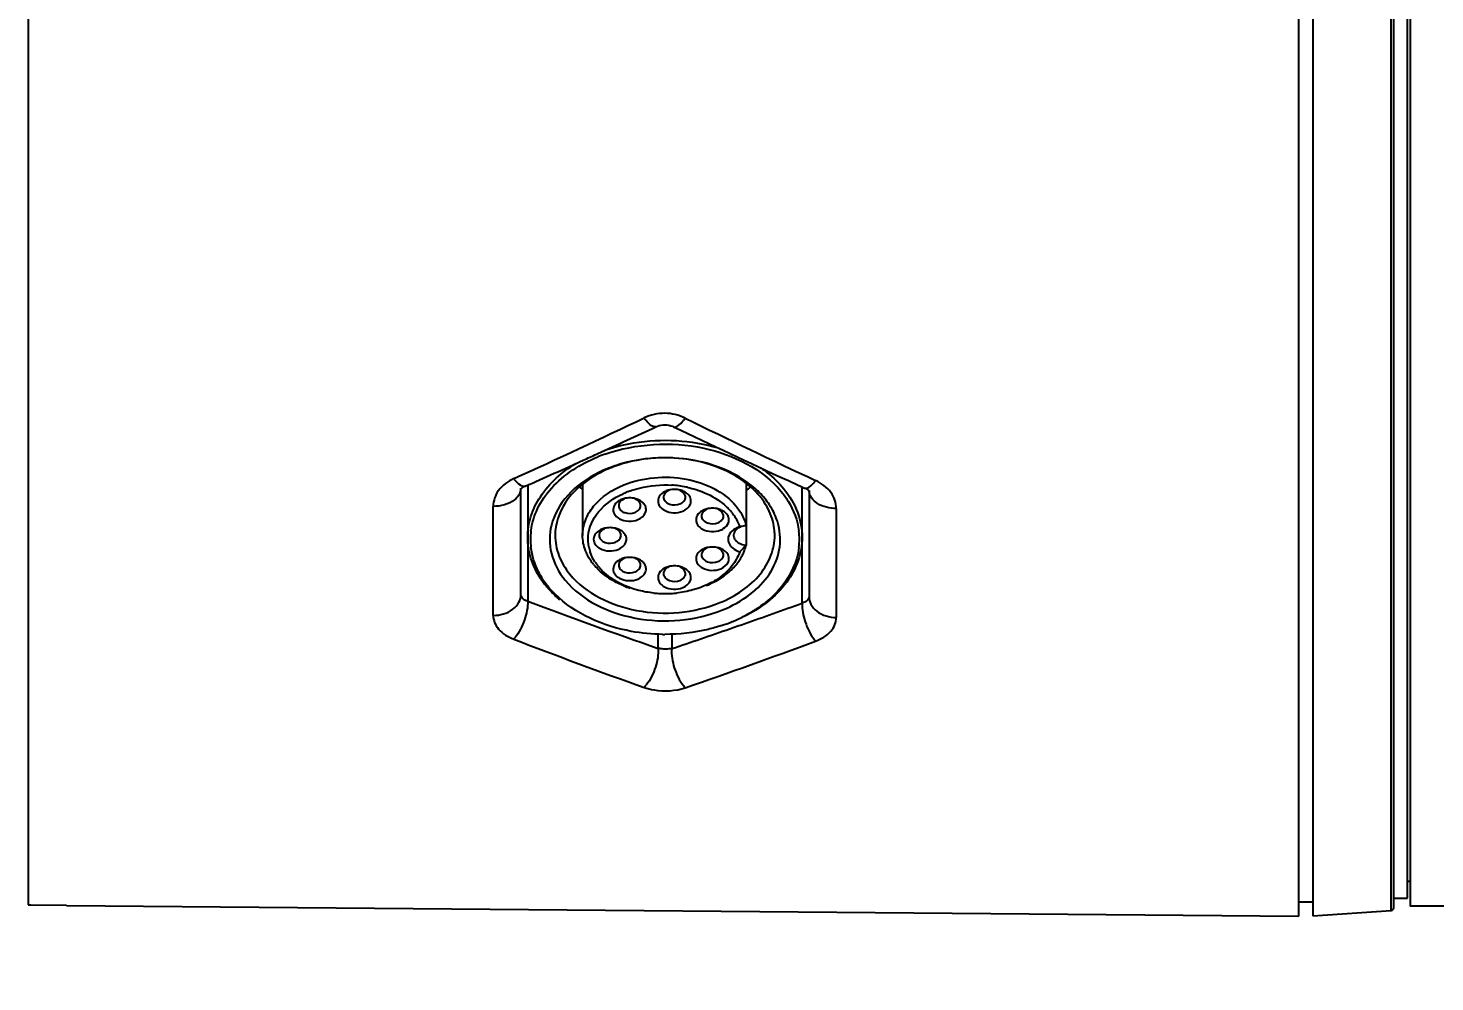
# Model space of a CAD drawing. Header units: millimetres. Extents: x 0 to 1173, y -4 to 841.
# Drawn here: x 346.31 to 387.31, y 617.71 to 645.51 of the extents above; entities that cross this region are included whole.
import ezdxf

# ---------------------------------------------------------------- set-up
doc = ezdxf.new("R2010")
doc.units = ezdxf.units.MM
doc.header["$LTSCALE"] = 65.395
doc.layers.get('0').update_dxf_attribs({"linetype": 'CONTINUOUS'})
doc.layers.add('DRAFT_DIMS', color=7, linetype='CONTINUOUS')
doc.styles.get("Standard").update_dxf_attribs({"font": 'txt', "width": 0.8})
doc.dimstyles.new('DIMSTYLE_12', dxfattribs={"dimtxt": 6, "dimasz": 9, "dimexe": 0.5, "dimexo": 0, "dimgap": 1.5, "dimtad": 1, "dimlfac": 1.25, "dimzin": 0, "dimdsep": 46, "dimtxsty": 'Standard', "dimblk": '_FILLED', "dimblk1": '_FILLED', "dimblk2": '_FILLED', "dimcen": 0.09, "dimadec": 0, "dimazin": 0, "dimtp": 0.01, "dimtm": 0.01, "dimtfac": 1, "dimtofl": 0, "dimtmove": 0, "dimatfit": 3, "dimldrblk": '_FILLED', "dimfxl": 0, "dimtolj": 1, "dimtzin": 0, "dimarcsym": 0})

# ---------------------------------------------------------------- blocks, each defined once
blk = doc.blocks.new('_FILLED')
at = {"color": 0, "linetype": 'ByBlock'}
blk.add_solid([(0, 0), (-1, 0.1667), (-1, -0.1667)], dxfattribs=at)
blk = doc.blocks.new('*D19')
at = {"layer": 'DRAFT_DIMS', "color": 2, "linetype": 'Continuous'}
for p, q in [((392.911, 629.866), (392.911, 605.906)), ((397.711, 630.077), (397.711, 605.906)), ((392.911, 606.406), (357.346, 606.406)), ((357.346, 606.406), (395.311, 606.406)), ((409.711, 606.406), (395.311, 606.406)), ((397.711, 606.406), (409.711, 606.406))]:
    blk.add_line(p, q, dxfattribs=at)
at = {"layer": 'DRAFT_DIMS', "color": 2, "linetype": 'Continuous', "xscale": 9, "yscale": 9, "zscale": 9}
blk.add_blockref('_FILLED', (392.911, 606.406), dxfattribs=at)
at = {"layer": 'DRAFT_DIMS', "color": 2, "linetype": 'Continuous', "xscale": 9, "yscale": 9, "zscale": 9, "rotation": 180}
blk.add_blockref('_FILLED', (397.711, 606.406), dxfattribs=at)

msp = doc.modelspace()

# ---------------------------------------------------------------- linework, layer by layer
at = {"color": 7, "linetype": 'Continuous'}
for p, q in [((383.3511, 619.6245), (383.3511, 688.9983)), ((383.7511, 688.9914), (383.7511, 619.6314)), ((386.0367, 619.7913), (386.0367, 688.8313)), ((346.3111, 688.6751), (346.3111, 619.959)), ((386.1111, 619.8711), (386.1111, 688.7517)), ((386.5111, 620.1514), (386.5111, 688.4714)), ((386.5911, 688.7114), (386.5911, 619.9115)), ((364.6106, 633.8915), (364.6104, 633.8914)), ((365.1243, 633.8875), (365.1245, 633.8874)), ((362.875, 633.0891), (362.9153, 633.1075)), ((367.2378, 632.2422), (367.2378, 630.4405)), ((368.4238, 632.3395), (368.4489, 632.328)), ((360.6711, 628.9939), (360.6711, 632.0683)), ((360.7707, 632.1442), (360.7942, 632.1553)), ((360.8711, 632.1893), (360.8711, 628.8046)), ((362.4711, 632.2164), (362.4711, 630.7224)), ((368.8711, 628.7501), (368.8711, 632.1357)), ((369.0711, 632.0102), (369.0751, 632.0045)), ((369.0711, 632.0045), (369.0711, 628.9321)), ((359.8641, 628.3926), (359.8641, 631.569)), ((369.8641, 631.507), (369.8641, 628.3309)), ((364.6711, 627.4307), (364.6711, 627.8435)), ((365.0711, 627.8435), (365.0711, 627.4232)), ((386.5911, 620.6314), (386.5111, 620.6314)), ((346.3911, 619.9564), (347.4311, 619.9473)), ((347.4311, 619.9473), (347.4311, 619.938)), ((347.4311, 619.938), (383.3511, 619.6245)), ((383.7511, 620.0314), (383.3511, 620.0314)), ((386.1111, 620.1514), (386.5111, 620.1514)), ((383.7511, 619.6314), (386.0367, 619.7913)), ((390.0452, 619.9114), (386.5911, 619.9114))]:
    msp.add_line(p, q, dxfattribs=at)
for points in [[(364.6105, 633.8915), (364.6539, 633.9094), (364.7041, 633.9249), (364.7582, 633.9363), (364.815, 633.943), (364.8732, 633.9446), (364.9312, 633.941), (364.9878, 633.9324), (365.0417, 633.9191), (365.0919, 633.9017), (365.1244, 633.8874)], [(360.6674, 632.0683), (360.6656, 632.063), (360.6651, 632.0616), (360.6676, 632.0656)], [(360.6676, 632.0656), (360.6749, 632.0748), (360.6885, 632.0888), (360.7091, 632.1061), (360.7365, 632.125), (360.7707, 632.1442)], [(368.9406, 632.1041), (368.9769, 632.0858), (369.0094, 632.0659), (369.0354, 632.0466), (369.0547, 632.0292), (369.0674, 632.0152), (369.0711, 632.0102)]]:
    msp.add_lwpolyline(points, dxfattribs=at)
for centre, radius, start, end in [((284.6949, 799.9843), 183.9367, 294.326191, 295.632053), ((284.8913, 804.0409), 187.8989, 294.534753, 295.104281), ((446.6055, 803.2663), 187.9584, 244.30972, 245.420707), ((364.1984, 635.0565), 1.5621, 320.8385, 324.12457), ((447.0737, 799.8937), 184.754, 243.786305, 245.092638), ((285.4335, 802.8565), 186.5963, 294.391231, 294.520668), ((364.6544, 628.7368), 4.6148, 109.40303, 112.19469), ((285.9592, 801.6933), 185.3198, 293.81692, 294.391743), ((364.6062, 629.1974), 3.7469, 112.18878, 116.40254), ((364.6196, 629.3759), 3.5705, 112.1894, 116.33387), ((364.662, 629.0634), 3.892, 111.03202, 112.20528), ((364.7169, 628.9188), 4.0467, 108.16141, 111.02178), ((364.7096, 629.1539), 3.81, 108.21328, 112.18228), ((364.8708, 628.2504), 4.7347, 89.25948, 93.39366), ((364.8707, 628.2414), 4.7437, 86.58461, 89.25941), ((361.5298, 633.1738), 1.3297, 216.7382, 219.19668), ((364.5191, 629.578), 3.3448, 116.32698, 120.64414), ((445.6447, 801.1805), 185.662, 245.431108, 245.59784), ((368.175, 633.1462), 1.3648, 320.79545, 322.94035), ((360.3143, 632.0977), 0.3569, 348.77801, 354.92802), ((360.3256, 632.0967), 0.3455, 354.93778, 359.98668), ((364.1473, 634.1465), 2.681, 228.60468, 231.2224), ((364.7316, 629.5811), 2.5924, 110.18611, 114.60166), ((363.8416, 631.1541), 0.6612, 93.20443, 100.50035), ((363.8425, 631.1371), 0.6782, 86.3546, 93.20141), ((363.8439, 631.1523), 0.663, 79.30892, 86.3891), ((364.9913, 631.8364), 0.1623, 169.45182, 179.93677), ((365.1063, 631.533), 0.523, 112.16738, 118.74821), ((365.1272, 631.481), 0.579, 105.99134, 112.14169), ((365.1431, 631.4266), 0.6357, 100.487, 106.02202), ((365.1479, 631.4016), 0.6612, 93.20443, 100.50035), ((364.8748, 629.0767), 3.1162, 82.4743, 86.35864), ((365.1488, 631.3846), 0.6782, 86.3546, 93.20141), ((365.1502, 631.3998), 0.663, 79.30892, 86.3891), ((364.885, 629.1553), 3.037, 78.51291, 82.47136), ((365.265, 631.8179), 0.2081, 30.38186, 39.29762), ((364.8953, 629.2075), 2.9838, 77.56755, 78.50547), ((365.5796, 634.1638), 2.704, 307.87722, 311.40272), ((365.6964, 630.0596), 2.7148, 44.86294, 49.98991), ((365.8347, 630.3751), 2.3354, 39.28217, 44.78227), ((365.8814, 630.2433), 2.4541, 39.28385, 44.8709), ((365.9657, 630.4841), 2.165, 35.8416, 39.24322), ((369.4168, 632.0348), 0.3457, 180.01319, 185.06194), ((363.685, 631.5889), 0.1623, 169.45182, 179.93677), ((363.8, 631.2855), 0.523, 112.16738, 118.74821), ((363.8209, 631.2335), 0.579, 105.99134, 112.14169), ((363.8368, 631.1791), 0.6357, 100.487, 106.02202), ((363.9587, 631.5704), 0.2081, 30.38186, 39.29762), ((366.2141, 630.9845), 0.523, 112.16738, 118.74821), ((366.235, 630.9326), 0.579, 105.99134, 112.14169), ((366.2509, 630.8781), 0.6357, 100.487, 106.02202), ((366.2557, 630.8531), 0.6612, 93.20443, 100.50035), ((366.2566, 630.8362), 0.6782, 86.3546, 93.20141), ((366.258, 630.8513), 0.663, 79.30892, 86.3891), ((365.5089, 630.3312), 1.6854, 41.9221, 45.37154), ((365.5827, 630.3978), 1.5861, 39.24359, 41.91401), ((366.0482, 630.3805), 2.2382, 33.32577, 39.26665), ((366.0991, 631.2879), 0.1623, 169.45182, 179.93677), ((366.3728, 631.2694), 0.2081, 30.38186, 39.29762), ((362.9244, 630.609), 1.9732, 172.94562, 186.95301), ((363.1134, 630.7222), 0.1623, 169.45182, 179.93677), ((363.2285, 630.4188), 0.523, 112.16738, 118.74821), ((363.2493, 630.3669), 0.579, 105.99134, 112.14169), ((363.2653, 630.3124), 0.6357, 100.487, 106.02202), ((363.2701, 630.2874), 0.6612, 93.20443, 100.50035), ((363.271, 630.2705), 0.6782, 86.3546, 93.20141), ((363.2724, 630.2856), 0.663, 79.30892, 86.3891), ((363.3872, 630.7037), 0.2081, 30.38186, 39.29762), ((367.074, 630.7221), 0.2029, 169.4519, 179.93677), ((367.4127, 629.5223), 1.4954, 103.30054, 103.99), ((366.8179, 630.6094), 1.9732, 352.94562, 6.95301), ((363.8086, 630.619), 1.1783, 191.45334, 198.90038), ((366.0991, 630.1565), 0.1623, 169.45182, 179.93677), ((366.2141, 629.8531), 0.523, 112.16738, 118.74821), ((366.235, 629.8012), 0.579, 105.99134, 112.14169), ((366.2509, 629.7467), 0.6357, 100.487, 106.02202), ((366.2557, 629.7217), 0.6612, 93.20443, 100.50035), ((366.2566, 629.7048), 0.6782, 86.3546, 93.20141), ((366.258, 629.7199), 0.663, 79.30892, 86.3891), ((366.3728, 630.138), 0.2081, 30.38186, 39.29762), ((367.1526, 630.7675), 0.2945, 219.31147, 226.02654), ((365.8797, 630.7833), 1.4019, 331.78961, 337.00398), ((365.931, 630.7609), 1.3459, 337.02748, 338.99315), ((365.9922, 630.7384), 1.2808, 338.95102, 346.5484), ((364.1345, 630.9707), 1.7331, 219.26482, 223.71011), ((364.081, 630.7574), 1.4852, 212.74875, 219.27254), ((364.2052, 630.86), 1.6462, 219.30163, 225.6765), ((363.685, 629.8555), 0.1623, 169.45182, 179.93677), ((363.8, 629.5521), 0.523, 112.16738, 118.74821), ((363.8209, 629.5002), 0.579, 105.99134, 112.14169), ((363.8368, 629.4458), 0.6357, 100.487, 106.02202), ((363.8416, 629.4207), 0.6612, 93.20443, 100.50035), ((363.8425, 629.4038), 0.6782, 86.3546, 93.20141), ((363.8439, 629.4189), 0.663, 79.30892, 86.3891), ((363.9587, 629.837), 0.2081, 30.38186, 39.29762), ((365.1063, 629.3046), 0.523, 112.16738, 118.74821), ((365.1272, 629.2527), 0.579, 105.99134, 112.14169), ((365.1431, 629.1983), 0.6357, 100.487, 106.02202), ((365.1479, 629.1732), 0.6612, 93.20443, 100.50035), ((365.1488, 629.1563), 0.6782, 86.3546, 93.20141), ((365.1502, 629.1714), 0.663, 79.30892, 86.3891), ((365.5356, 631.0366), 1.8308, 312.5246, 318.50569), ((365.6732, 630.9149), 1.6471, 318.50451, 324.9288), ((365.7916, 630.8312), 1.5022, 324.94742, 331.76645), ((363.4714, 630.9391), 2.6664, 213.42337, 219.26557), ((363.4787, 630.8625), 2.5878, 213.3101, 217.87631), ((364.9913, 629.608), 0.1623, 169.45182, 179.93677), ((365.265, 629.5895), 0.2081, 30.38186, 39.29762), ((365.4053, 631.1786), 2.0236, 306.92684, 312.52769), ((363.5765, 631.0232), 2.801, 219.23459, 220.59698), ((363.556, 630.9214), 2.6849, 217.85717, 219.23345), ((363.6924, 631.0361), 2.8631, 219.28386, 224.87138), ((364.7527, 631.9056), 2.865, 247.8197, 251.77833), ((364.869, 632.1586), 3.1332, 264.09666, 267.32921), ((364.8709, 632.1942), 3.1689, 267.32434, 268.63204), ((364.8711, 632.2036), 3.1782, 268.63185, 271.20109), ((364.8713, 632.1959), 3.1705, 271.20077, 272.53132), ((364.873, 632.1637), 3.1383, 272.52725, 275.58641), ((364.8766, 632.1242), 3.0987, 275.59132, 276.11085), ((419.7927, 785.8298), 167.716, 249.43208, 250.812528), ((311.9095, 785.7494), 167.0132, 289.32592, 289.941487), ((365.0682, 632.5327), 4.6696, 288.14895, 292.18147), ((312.4063, 784.339), 165.5178, 289.170411, 289.32523), ((365.1406, 632.3497), 4.4727, 292.20741, 292.71925), ((365.1864, 632.2431), 4.3568, 292.70453, 296.40727), ((359.7687, 628.3334), 0.9424, 317.55401, 320.81942), ((364.8715, 633.361), 5.5237, 269.2869, 269.98243), ((312.9012, 782.9091), 164.0048, 288.548057, 289.171133), ((420.062, 782.9456), 166.2946, 248.998802, 250.39484), ((312.7822, 779.5908), 162.106, 288.96462, 290.391049), ((369.9514, 628.2657), 0.9274, 219.19003, 222.17993), ((347.4904, 654.2915), 34.3527, 268.03278, 268.16629), ((386.0311, 619.8711), 0.08, 274, 360)]:
    msp.add_arc(centre, radius, start, end, dxfattribs=at)
for points, knots in [([(365.4641, 634.1411), (365.2788, 634.2294), (364.8651, 634.3297), (364.45, 634.2348), (364.2641, 634.1487)], [0, 0, 0, 0, 0.5005142, 1, 1, 1, 1]), ([(364.6104, 633.8915), (364.5708, 633.8727), (364.4407, 633.9301), (364.3688, 634.0154), (364.3222, 634.0726)], [0, 0, 0, 0, 0.3724299, 1, 1, 1, 1]), ([(365.1246, 633.8874), (365.1632, 633.8687), (365.2923, 633.9286), (365.3629, 634.0129), (365.4096, 634.0701)], [0, 0, 0, 0, 0.3678114, 1, 1, 1, 1]), ([(363.1821, 633.2296), (363.4385, 633.314), (364.4981, 633.5699), (365.6349, 633.5066), (366.4194, 633.2737)], [0, 0, 0, 0, 0.2480852, 1, 1, 1, 1]), ([(363.1213, 633.0896), (363.5753, 633.2496), (364.5459, 633.4339), (366.3776, 633.3103), (367.7186, 632.6655), (368.2659, 631.9951)], [0, 0, 0, 0, 0.2622358, 0.5285809, 1, 1, 1, 1]), ([(367.4924, 632.0202), (367.023, 632.4939), (365.6584, 633.0915), (364.2104, 633.001), (363.5188, 632.7731)], [0, 0, 0, 0, 0.4780233, 1, 1, 1, 1]), ([(360.8711, 630.6658), (360.8711, 630.8704), (360.9373, 631.2913), (361.3311, 632.1017), (361.8718, 632.5747), (362.2768, 632.8186)], [0, 0, 0, 0, 0.2296948, 0.4693985, 1, 1, 1, 1]), ([(360.9662, 630.8513), (360.994, 631.0754), (361.1334, 631.5314), (361.7162, 632.3687), (362.4096, 632.805), (362.9111, 633.0097)], [0, 0, 0, 0, 0.2239026, 0.4628146, 1, 1, 1, 1]), ([(364.5904, 632.9768), (364.4927, 632.971), (364.1087, 632.9363), (363.7288, 632.8536), (363.4555, 632.7639)], [0, 0, 0, 0, 0.2538834, 1, 1, 1, 1]), ([(367.4418, 632.139), (367.2953, 632.2622), (366.6141, 632.7261), (365.781, 632.9392), (365.1533, 632.9767)], [0, 0, 0, 0, 0.2333928, 1, 1, 1, 1]), ([(367.6642, 632.6905), (367.7289, 632.6459), (367.9726, 632.466), (368.1933, 632.2538), (368.3352, 632.08)], [0, 0, 0, 0, 0.259538, 1, 1, 1, 1]), ([(360.4641, 632.3784), (360.297, 632.2941), (360.058, 632.1351), (359.8946, 631.8149), (359.8694, 631.6496), (359.8641, 631.569)], [0, 0, 0, 0, 0.5311966, 0.7706944, 1, 1, 1, 1]), ([(360.7941, 632.1553), (360.7522, 632.1366), (360.6203, 632.1893), (360.5456, 632.2766), (360.4992, 632.3334)], [0, 0, 0, 0, 0.3845341, 1, 1, 1, 1]), ([(362.94, 632.5534), (362.6044, 632.3867), (362.0133, 631.9759), (361.6419, 631.3409), (361.5625, 631.0228)], [0, 0, 0, 0, 0.5333943, 1, 1, 1, 1]), ([(362.8142, 632.4557), (362.4855, 632.2607), (361.9176, 631.7802), (361.6712, 631.0564), (361.6711, 630.7224)], [0, 0, 0, 0, 0.5336644, 1, 1, 1, 1]), ([(363.6711, 632.192), (363.9526, 632.3069), (364.565, 632.4469), (365.7325, 632.3992), (366.6001, 631.999), (366.9496, 631.5709)], [0, 0, 0, 0, 0.2601727, 0.527012, 1, 1, 1, 1]), ([(368.9407, 632.1041), (368.9816, 632.0853), (369.1128, 632.1402), (369.1861, 632.2266), (369.2326, 632.2835)], [0, 0, 0, 0, 0.380288, 1, 1, 1, 1]), ([(369.8641, 631.507), (369.8588, 631.5879), (369.8336, 631.7537), (369.67, 632.0756), (369.4315, 632.2375), (369.2641, 632.3237)], [0, 0, 0, 0, 0.228767, 0.4682825, 1, 1, 1, 1]), ([(360.6117, 631.8971), (360.5793, 631.845), (360.3836, 631.6387), (360.0817, 631.5677), (359.8641, 631.569)], [0, 0, 0, 0, 0.2198873, 1, 1, 1, 1]), ([(362.4711, 630.7224), (362.4711, 630.8713), (362.5308, 631.1809), (362.8805, 631.7593), (363.3391, 632.0565), (363.6711, 632.192)], [0, 0, 0, 0, 0.2237225, 0.4612523, 1, 1, 1, 1]), ([(362.6348, 630.7), (362.6556, 630.9544), (362.9057, 631.4928), (363.3814, 631.8139), (363.6523, 631.9381)], [0, 0, 0, 0, 0.4613887, 1, 1, 1, 1]), ([(363.837, 632.0142), (363.9328, 632.0494), (364.3327, 632.1713), (364.7578, 632.2068), (365.0727, 632.1867)], [0, 0, 0, 0, 0.2443138, 1, 1, 1, 1]), ([(364.8547, 631.9915), (364.7952, 631.9588), (364.6914, 631.874), (364.6624, 631.7378), (364.6729, 631.6802)], [0, 0, 0, 0, 0.5372036, 1, 1, 1, 1]), ([(364.989, 632.0325), (364.9685, 632.0242), (364.8994, 631.9892), (364.8419, 631.921), (364.8317, 631.8661)], [0, 0, 0, 0, 0.2831428, 1, 1, 1, 1]), ([(365.309, 631.6406), (365.3532, 631.6587), (365.4314, 631.7076), (365.4689, 631.7962), (365.469, 631.8365)], [0, 0, 0, 0, 0.5426114, 1, 1, 1, 1]), ([(365.5646, 631.8931), (365.5539, 631.9062), (365.5038, 631.9588), (365.4396, 631.9968), (365.3882, 632.0176)], [0, 0, 0, 0, 0.2338304, 1, 1, 1, 1]), ([(365.389, 631.4295), (365.4828, 631.4678), (365.6176, 631.5711), (365.6378, 631.7723), (365.594, 631.8572), (365.5646, 631.8931)], [0, 0, 0, 0, 0.5280434, 0.7584542, 1, 1, 1, 1]), ([(365.5376, 632.1213), (365.6183, 632.1036), (365.9248, 632.0226), (366.2187, 631.8887), (366.4133, 631.758)], [0, 0, 0, 0, 0.2606387, 1, 1, 1, 1]), ([(368.2659, 631.9951), (368.3359, 631.9094), (368.5827, 631.5677), (368.7387, 631.1569), (368.7765, 630.8483)], [0, 0, 0, 0, 0.2624747, 1, 1, 1, 1]), ([(368.3352, 632.08), (368.5019, 631.8759), (368.7721, 631.4296), (368.8711, 630.914), (368.8711, 630.6658)], [0, 0, 0, 0, 0.5149672, 1, 1, 1, 1]), ([(369.8641, 631.507), (369.7686, 631.5076), (369.5777, 631.5309), (369.3222, 631.6333), (369.1351, 631.796), (369.0782, 631.9393), (369.0725, 632.0043)], [0, 0, 0, 0, 0.2836549, 0.564632, 0.8060686, 1, 1, 1, 1]), ([(363.5484, 631.744), (363.4889, 631.7113), (363.3851, 631.6265), (363.3561, 631.4903), (363.3666, 631.4327)], [0, 0, 0, 0, 0.5372036, 1, 1, 1, 1]), ([(363.6827, 631.785), (363.6622, 631.7766), (363.5931, 631.7417), (363.5356, 631.6735), (363.5254, 631.6186)], [0, 0, 0, 0, 0.2831428, 1, 1, 1, 1]), ([(363.6164, 631.4291), (363.6423, 631.4107), (363.7618, 631.3518), (363.9096, 631.3551), (364.0027, 631.3931)], [0, 0, 0, 0, 0.2397289, 1, 1, 1, 1]), ([(364.0027, 631.3931), (364.0469, 631.4112), (364.1251, 631.4601), (364.1626, 631.5487), (364.1627, 631.589)], [0, 0, 0, 0, 0.5426114, 1, 1, 1, 1]), ([(364.2583, 631.6456), (364.2476, 631.6587), (364.1975, 631.7113), (364.1333, 631.7493), (364.0819, 631.7701)], [0, 0, 0, 0, 0.2338304, 1, 1, 1, 1]), ([(364.0827, 631.182), (364.1765, 631.2203), (364.3113, 631.3236), (364.3315, 631.5248), (364.2877, 631.6097), (364.2583, 631.6456)], [0, 0, 0, 0, 0.5280434, 0.7584542, 1, 1, 1, 1]), ([(364.7333, 631.5537), (364.7667, 631.5127), (364.9532, 631.3694), (365.2245, 631.3623), (365.389, 631.4295)], [0, 0, 0, 0, 0.2294511, 1, 1, 1, 1]), ([(364.9227, 631.6766), (364.9486, 631.6582), (365.0681, 631.5993), (365.2159, 631.6026), (365.309, 631.6406)], [0, 0, 0, 0, 0.2397289, 1, 1, 1, 1]), ([(365.9625, 631.443), (365.903, 631.4103), (365.7992, 631.3255), (365.7702, 631.1893), (365.7807, 631.1317)], [0, 0, 0, 0, 0.5372036, 1, 1, 1, 1]), ([(366.0968, 631.484), (366.0763, 631.4757), (366.0072, 631.4407), (365.9497, 631.3725), (365.9395, 631.3176)], [0, 0, 0, 0, 0.2831428, 1, 1, 1, 1]), ([(366.6725, 631.3446), (366.6617, 631.3577), (366.6116, 631.4103), (366.5474, 631.4483), (366.496, 631.4691)], [0, 0, 0, 0, 0.2338304, 1, 1, 1, 1]), ([(366.9496, 631.5709), (366.9847, 631.5279), (367.1112, 631.3566), (367.2013, 631.1573), (367.2378, 631.0042)], [0, 0, 0, 0, 0.2608106, 1, 1, 1, 1]), ([(368.0711, 630.7224), (368.0711, 630.7882), (368.0548, 631.0554), (367.9703, 631.3171), (367.8781, 631.4962)], [0, 0, 0, 0, 0.2462606, 1, 1, 1, 1]), ([(368.1804, 631.0205), (368.1677, 631.0717), (368.1063, 631.2786), (368.0077, 631.4739), (367.9183, 631.6102)], [0, 0, 0, 0, 0.2443528, 1, 1, 1, 1]), ([(361.5625, 631.0228), (361.4958, 630.7558), (361.4952, 630.1625), (361.7773, 629.6466), (361.9613, 629.4213)], [0, 0, 0, 0, 0.4861308, 1, 1, 1, 1]), ([(363.427, 631.3062), (363.4604, 631.2652), (363.6469, 631.1219), (363.9182, 631.1148), (364.0827, 631.182)], [0, 0, 0, 0, 0.2294511, 1, 1, 1, 1]), ([(365.8411, 631.0052), (365.8745, 630.9642), (366.061, 630.8209), (366.3323, 630.8138), (366.4968, 630.881)], [0, 0, 0, 0, 0.2294511, 1, 1, 1, 1]), ([(366.0305, 631.1281), (366.0564, 631.1097), (366.1759, 631.0508), (366.3237, 631.0541), (366.4168, 631.0921)], [0, 0, 0, 0, 0.2397289, 1, 1, 1, 1]), ([(366.4168, 631.0921), (366.461, 631.1102), (366.5392, 631.1591), (366.5767, 631.2477), (366.5768, 631.288)], [0, 0, 0, 0, 0.5426114, 1, 1, 1, 1]), ([(366.4968, 630.881), (366.5232, 630.8917), (366.6149, 630.9373), (366.6941, 631.0176), (366.7204, 631.0871)], [0, 0, 0, 0, 0.2773048, 1, 1, 1, 1]), ([(366.5511, 628.5516), (366.8339, 628.6671), (367.3497, 628.9511), (367.9417, 629.555), (368.2545, 630.2774), (368.2385, 630.7867), (368.1804, 631.0205)], [0, 0, 0, 0, 0.2849585, 0.5419662, 0.7753012, 1, 1, 1, 1]), ([(366.7204, 631.0871), (366.7361, 631.1284), (366.7456, 631.2241), (366.7018, 631.3087), (366.6725, 631.3446)], [0, 0, 0, 0, 0.4882033, 1, 1, 1, 1]), ([(366.811, 631.4012), (366.8379, 631.3683), (366.9365, 631.2371), (367.0126, 631.0886), (367.0511, 630.9734)], [0, 0, 0, 0, 0.2590457, 1, 1, 1, 1]), ([(361.246, 629.4705), (361.1273, 629.6506), (360.9381, 630.0349), (360.8711, 630.4594), (360.8711, 630.6658)], [0, 0, 0, 0, 0.511013, 1, 1, 1, 1]), ([(361.6711, 630.7224), (361.6711, 630.5238), (361.7503, 630.1113), (361.9665, 629.7543), (362.0998, 629.591)], [0, 0, 0, 0, 0.4850328, 1, 1, 1, 1]), ([(362.6159, 630.1419), (362.5923, 630.1878), (362.5101, 630.3707), (362.4711, 630.5735), (362.4711, 630.7224)], [0, 0, 0, 0, 0.2572633, 1, 1, 1, 1]), ([(362.9769, 630.8773), (362.9173, 630.8446), (362.8136, 630.7598), (362.7845, 630.6236), (362.795, 630.566)], [0, 0, 0, 0, 0.5372036, 1, 1, 1, 1]), ([(363.1111, 630.9183), (363.0907, 630.91), (363.0216, 630.8751), (362.9641, 630.8068), (362.9539, 630.7519)], [0, 0, 0, 0, 0.2831428, 1, 1, 1, 1]), ([(363.4311, 630.5264), (363.4754, 630.5445), (363.5536, 630.5934), (363.5911, 630.682), (363.5911, 630.7224)], [0, 0, 0, 0, 0.5426114, 1, 1, 1, 1]), ([(363.6868, 630.7789), (363.6761, 630.792), (363.626, 630.8446), (363.5618, 630.8826), (363.5104, 630.9035)], [0, 0, 0, 0, 0.2338304, 1, 1, 1, 1]), ([(363.5111, 630.3153), (363.605, 630.3536), (363.7398, 630.4569), (363.7599, 630.6582), (363.7161, 630.743), (363.6868, 630.7789)], [0, 0, 0, 0, 0.5280434, 0.7584542, 1, 1, 1, 1]), ([(366.4711, 628.7628), (366.7038, 628.8578), (367.1336, 629.0859), (367.6548, 629.5543), (367.9918, 630.111), (368.0711, 630.5238), (368.0711, 630.7224)], [0, 0, 0, 0, 0.2820078, 0.5406504, 0.7772004, 1, 1, 1, 1]), ([(366.9136, 630.9139), (366.8496, 630.8764), (366.7392, 630.7814), (366.7049, 630.6346), (366.7138, 630.5709)], [0, 0, 0, 0, 0.5351578, 1, 1, 1, 1]), ([(367.0711, 630.9673), (367.0563, 630.9613), (367.002, 630.9357), (366.9526, 630.898), (366.9247, 630.8638)], [0, 0, 0, 0, 0.2659216, 1, 1, 1, 1]), ([(368.8711, 630.6658), (368.8711, 630.4385), (368.7886, 629.9684), (368.301, 629.0762), (367.6465, 628.5873), (367.1654, 628.3489)], [0, 0, 0, 0, 0.2265095, 0.4649656, 1, 1, 1, 1]), ([(361.3161, 629.4414), (361.2688, 629.5134), (361.1005, 629.8002), (360.9957, 630.1256), (360.9657, 630.3701)], [0, 0, 0, 0, 0.2590809, 1, 1, 1, 1]), ([(362.8554, 630.4395), (362.8889, 630.3985), (363.0754, 630.2552), (363.3467, 630.2482), (363.5111, 630.3153)], [0, 0, 0, 0, 0.2294511, 1, 1, 1, 1]), ([(363.0449, 630.5624), (363.0707, 630.5441), (363.1903, 630.4852), (363.3381, 630.4884), (363.4311, 630.5264)], [0, 0, 0, 0, 0.2397289, 1, 1, 1, 1]), ([(365.9625, 630.3117), (365.903, 630.2789), (365.7992, 630.1941), (365.7702, 630.0579), (365.7807, 630.0003)], [0, 0, 0, 0, 0.5372036, 1, 1, 1, 1]), ([(366.0968, 630.3526), (366.0763, 630.3443), (366.0072, 630.3094), (365.9497, 630.2412), (365.9395, 630.1862)], [0, 0, 0, 0, 0.2831428, 1, 1, 1, 1]), ([(367.0512, 630.2451), (367.0251, 630.167), (366.8789, 629.8439), (366.6099, 629.5872), (366.3829, 629.4404)], [0, 0, 0, 0, 0.2333825, 1, 1, 1, 1]), ([(366.6725, 630.2132), (366.6617, 630.2264), (366.6116, 630.2789), (366.5474, 630.3169), (366.496, 630.3378)], [0, 0, 0, 0, 0.2338304, 1, 1, 1, 1]), ([(366.4968, 629.7496), (366.5906, 629.7879), (366.7254, 629.8912), (366.7456, 630.0925), (366.7018, 630.1773), (366.6725, 630.2132)], [0, 0, 0, 0, 0.5280434, 0.7584542, 1, 1, 1, 1]), ([(366.7861, 630.4112), (366.8016, 630.3923), (366.8757, 630.3171), (366.9738, 630.2684), (367.0512, 630.2451)], [0, 0, 0, 0, 0.231956, 1, 1, 1, 1]), ([(366.9481, 630.5556), (366.9656, 630.5387), (367.0495, 630.4743), (367.1571, 630.4453), (367.2378, 630.4405)], [0, 0, 0, 0, 0.2311325, 1, 1, 1, 1]), ([(368.7761, 630.3671), (368.7247, 629.9535), (368.3109, 629.0936), (367.5555, 628.5553), (367.1241, 628.341)], [0, 0, 0, 0, 0.4638854, 1, 1, 1, 1]), ([(363.3284, 629.4223), (363.2862, 629.4474), (363.1261, 629.5491), (362.9788, 629.6715), (362.8817, 629.7731)], [0, 0, 0, 0, 0.2591541, 1, 1, 1, 1]), ([(363.5484, 630.0107), (363.4889, 629.9779), (363.3851, 629.8931), (363.3561, 629.7569), (363.3666, 629.6993)], [0, 0, 0, 0, 0.5372036, 1, 1, 1, 1]), ([(363.6827, 630.0516), (363.6622, 630.0433), (363.5931, 630.0084), (363.5356, 629.9402), (363.5254, 629.8852)], [0, 0, 0, 0, 0.2831428, 1, 1, 1, 1]), ([(364.0027, 629.6597), (364.0469, 629.6778), (364.1251, 629.7267), (364.1626, 629.8154), (364.1627, 629.8557)], [0, 0, 0, 0, 0.5426114, 1, 1, 1, 1]), ([(364.2583, 629.9122), (364.2476, 629.9254), (364.1975, 629.9779), (364.1333, 630.0159), (364.0819, 630.0368)], [0, 0, 0, 0, 0.2338304, 1, 1, 1, 1]), ([(364.0827, 629.4486), (364.1765, 629.4869), (364.3113, 629.5903), (364.3315, 629.7915), (364.2877, 629.8763), (364.2583, 629.9122)], [0, 0, 0, 0, 0.5280434, 0.7584542, 1, 1, 1, 1]), ([(364.8547, 629.7632), (364.7952, 629.7304), (364.6914, 629.6456), (364.6624, 629.5094), (364.6729, 629.4518)], [0, 0, 0, 0, 0.5372036, 1, 1, 1, 1]), ([(364.989, 629.8041), (364.9685, 629.7958), (364.8994, 629.7609), (364.8419, 629.6927), (364.8317, 629.6377)], [0, 0, 0, 0, 0.2831428, 1, 1, 1, 1]), ([(365.5646, 629.6647), (365.5539, 629.6779), (365.5038, 629.7304), (365.4396, 629.7684), (365.3882, 629.7893)], [0, 0, 0, 0, 0.2338304, 1, 1, 1, 1]), ([(365.8411, 629.8738), (365.8745, 629.8329), (366.061, 629.6895), (366.3323, 629.6825), (366.4968, 629.7496)], [0, 0, 0, 0, 0.2294511, 1, 1, 1, 1]), ([(366.0305, 629.9967), (366.0564, 629.9784), (366.1759, 629.9195), (366.3237, 629.9227), (366.4168, 629.9607)], [0, 0, 0, 0, 0.2397289, 1, 1, 1, 1]), ([(366.4168, 629.9607), (366.461, 629.9788), (366.5392, 630.0277), (366.5767, 630.1164), (366.5768, 630.1567)], [0, 0, 0, 0, 0.5426114, 1, 1, 1, 1]), ([(361.9613, 629.4213), (362.4506, 628.822), (363.6652, 628.2616), (365.2997, 628.1949), (366.1571, 628.3908), (366.5511, 628.5516)], [0, 0, 0, 0, 0.4729889, 0.7398246, 1, 1, 1, 1]), ([(362.0998, 629.591), (362.5659, 629.0202), (363.7227, 628.4865), (365.2793, 628.423), (366.0959, 628.6096), (366.4711, 628.7628)], [0, 0, 0, 0, 0.4729886, 0.7398276, 1, 1, 1, 1]), ([(364.5467, 629.042), (364.4006, 629.0571), (363.8634, 629.1507), (363.3404, 629.4028), (363.0549, 629.6823)], [0, 0, 0, 0, 0.2688151, 1, 1, 1, 1]), ([(363.427, 629.5728), (363.4604, 629.5319), (363.6469, 629.3885), (363.9182, 629.3815), (364.0827, 629.4486)], [0, 0, 0, 0, 0.2294511, 1, 1, 1, 1]), ([(363.6164, 629.6957), (363.6423, 629.6774), (363.7618, 629.6185), (363.9096, 629.6217), (364.0027, 629.6597)], [0, 0, 0, 0, 0.2397289, 1, 1, 1, 1]), ([(364.9227, 629.4482), (364.9486, 629.4299), (365.0681, 629.371), (365.2159, 629.3742), (365.309, 629.4122)], [0, 0, 0, 0, 0.2397289, 1, 1, 1, 1]), ([(365.309, 629.4122), (365.3532, 629.4303), (365.4314, 629.4792), (365.4689, 629.5679), (365.469, 629.6082)], [0, 0, 0, 0, 0.5426114, 1, 1, 1, 1]), ([(365.389, 629.2011), (365.4828, 629.2394), (365.6176, 629.3427), (365.6378, 629.544), (365.594, 629.6288), (365.5646, 629.6647)], [0, 0, 0, 0, 0.5280434, 0.7584542, 1, 1, 1, 1]), ([(366.3829, 629.4404), (366.3414, 629.4136), (366.1664, 629.3089), (365.9779, 629.2274), (365.8316, 629.1783)], [0, 0, 0, 0, 0.2423946, 1, 1, 1, 1]), ([(366.621, 629.5609), (366.5803, 629.5303), (366.4076, 629.4098), (366.2188, 629.3129), (366.0711, 629.2527)], [0, 0, 0, 0, 0.2421312, 1, 1, 1, 1]), ([(359.8641, 628.3926), (359.9651, 628.3919), (360.1694, 628.4194), (360.4395, 628.5472), (360.6267, 628.7506), (360.6711, 628.9184), (360.6711, 628.9939)], [0, 0, 0, 0, 0.2739361, 0.5502796, 0.7951765, 1, 1, 1, 1]), ([(360.8711, 628.8046), (360.8426, 628.8134), (360.7567, 628.8459), (360.6711, 628.9291), (360.6711, 628.9939)], [0, 0, 0, 0, 0.3150393, 1, 1, 1, 1]), ([(361.807, 628.8478), (361.7743, 628.8753), (361.6484, 628.9857), (361.5309, 629.1058), (361.4498, 629.2005)], [0, 0, 0, 0, 0.2554369, 1, 1, 1, 1]), ([(364.8028, 627.8378), (364.4975, 627.8416), (363.3736, 627.9458), (362.2462, 628.4297), (361.6633, 629.0161)], [0, 0, 0, 0, 0.2696478, 1, 1, 1, 1]), ([(364.7333, 629.3253), (364.7667, 629.2844), (364.9532, 629.141), (365.2245, 629.134), (365.389, 629.2011)], [0, 0, 0, 0, 0.2294511, 1, 1, 1, 1]), ([(365.8316, 629.1783), (365.7818, 629.1616), (365.5775, 629.0995), (365.3665, 629.0603), (365.2064, 629.0432)], [0, 0, 0, 0, 0.2458851, 1, 1, 1, 1]), ([(360.8711, 628.8046), (360.8801, 628.6202), (360.7917, 628.2398), (360.6236, 627.8904), (360.4992, 627.7381)], [0, 0, 0, 0, 0.4842688, 1, 1, 1, 1]), ([(368.8711, 628.7501), (368.8588, 628.5652), (368.9421, 628.1829), (369.1085, 627.8317), (369.2326, 627.6797)], [0, 0, 0, 0, 0.4856399, 1, 1, 1, 1]), ([(369.0711, 628.9321), (369.0711, 628.8917), (369.0146, 628.8002), (368.9236, 628.7644), (368.8711, 628.7501)], [0, 0, 0, 0, 0.4262015, 1, 1, 1, 1]), ([(369.0711, 628.9321), (369.0711, 628.8574), (369.1144, 628.6919), (369.2974, 628.4898), (369.5627, 628.361), (369.7642, 628.3315), (369.8641, 628.3309)], [0, 0, 0, 0, 0.2050119, 0.4494896, 0.7253961, 1, 1, 1, 1]), ([(359.8641, 628.3926), (359.8695, 628.3221), (359.8949, 628.1759), (360.0665, 627.893), (360.3012, 627.7667), (360.4641, 627.6974)], [0, 0, 0, 0, 0.2190702, 0.4516987, 1, 1, 1, 1]), ([(369.2641, 627.643), (369.4285, 627.7054), (369.6587, 627.8372), (369.8352, 628.1136), (369.8619, 628.2604), (369.8641, 628.3309)], [0, 0, 0, 0, 0.5470697, 0.780533, 1, 1, 1, 1]), ([(366.5227, 628.0954), (366.3924, 628.0527), (365.8541, 627.9008), (365.2916, 627.8372), (364.8698, 627.8374)], [0, 0, 0, 0, 0.2453918, 1, 1, 1, 1]), ([(364.6711, 627.4307), (364.6871, 627.2475), (364.611, 626.8632), (364.4474, 626.5093), (364.3222, 626.3559)], [0, 0, 0, 0, 0.4814571, 1, 1, 1, 1]), ([(364.8711, 627.4079), (364.8199, 627.4089), (364.7526, 627.4145), (364.6866, 627.4272), (364.6711, 627.4307)], [0, 0, 0, 0, 0.7633811, 1, 1, 1, 1]), ([(365.0711, 627.4232), (365.0556, 627.4203), (364.9894, 627.41), (364.9223, 627.4069), (364.8711, 627.4079)], [0, 0, 0, 0, 0.235785, 1, 1, 1, 1]), ([(365.0711, 627.4232), (365.0515, 627.2361), (365.124, 626.8499), (365.2868, 626.4952), (365.4096, 626.3448)], [0, 0, 0, 0, 0.4921559, 1, 1, 1, 1]), ([(364.2641, 626.2915), (364.3581, 626.2591), (364.7502, 626.1592), (365.1751, 626.1882), (365.4641, 626.284)], [0, 0, 0, 0, 0.2461452, 1, 1, 1, 1])]:
    msp.add_open_spline(points, degree=3, knots=knots, dxfattribs=at)
for points in [[(364.3221, 634.0726), (364.302, 634.0973), (364.2827, 634.1227), (364.2641, 634.1486)], [(360.6643, 632.0283), (360.6552, 631.9821), (360.6366, 631.9371), (360.6117, 631.8971)], [(364.829, 631.8365), (364.8289, 631.7962), (364.8463, 631.7546), (364.8718, 631.7234)], [(365.3882, 632.0176), (365.3512, 632.0327), (365.3124, 632.0438), (365.2732, 632.0512)], [(365.3752, 631.9965), (365.3547, 632.011), (365.3322, 632.023), (365.309, 632.0325)], [(365.4261, 631.9497), (365.4115, 631.9675), (365.394, 631.9832), (365.3752, 631.9965)], [(365.469, 631.8365), (365.469, 631.8665), (365.4597, 631.8972), (365.4446, 631.9231)], [(363.3666, 631.4327), (363.375, 631.3867), (363.3974, 631.3424), (363.427, 631.3062)], [(363.5227, 631.589), (363.5226, 631.5487), (363.54, 631.5071), (363.5655, 631.4759)], [(363.5655, 631.4759), (363.5801, 631.458), (363.5976, 631.4424), (363.6164, 631.4291)], [(364.0819, 631.7701), (364.0449, 631.7852), (364.0061, 631.7963), (363.9669, 631.8037)], [(364.0689, 631.749), (364.0484, 631.7635), (364.0259, 631.7755), (364.0027, 631.785)], [(364.1198, 631.7022), (364.1052, 631.72), (364.0877, 631.7357), (364.0689, 631.749)], [(364.1627, 631.589), (364.1627, 631.619), (364.1534, 631.6497), (364.1383, 631.6756)], [(364.6729, 631.6802), (364.6813, 631.6342), (364.7037, 631.5899), (364.7333, 631.5537)], [(364.8718, 631.7234), (364.8864, 631.7055), (364.9039, 631.6899), (364.9227, 631.6766)], [(366.496, 631.4691), (366.459, 631.4842), (366.4202, 631.4953), (366.381, 631.5027)], [(366.4133, 631.758), (366.513, 631.691), (366.6075, 631.6151), (366.6929, 631.5307)], [(366.483, 631.448), (366.4625, 631.4625), (366.44, 631.4745), (366.4168, 631.484)], [(366.5339, 631.4012), (366.5193, 631.419), (366.5018, 631.4347), (366.483, 631.448)], [(367.8781, 631.4962), (367.8323, 631.5852), (367.7793, 631.6707), (367.7207, 631.7518)], [(365.7807, 631.1317), (365.7891, 631.0857), (365.8115, 631.0414), (365.8411, 631.0052)], [(365.9368, 631.288), (365.9367, 631.2477), (365.9541, 631.2061), (365.9796, 631.1749)], [(365.9796, 631.1749), (365.9942, 631.157), (366.0117, 631.1414), (366.0305, 631.1281)], [(366.5768, 631.288), (366.5768, 631.318), (366.5675, 631.3487), (366.5524, 631.3746)], [(367.2378, 631.0042), (367.1808, 631.001), (367.1242, 630.9907), (367.0686, 630.9776)], [(362.6537, 630.3851), (362.6329, 630.4881), (362.6263, 630.5951), (362.6348, 630.7)], [(362.9511, 630.7224), (362.9511, 630.682), (362.9685, 630.6405), (362.994, 630.6092)], [(362.994, 630.6092), (363.0086, 630.5914), (363.0261, 630.5757), (363.0449, 630.5624)], [(363.5104, 630.9035), (363.4734, 630.9185), (363.4346, 630.9296), (363.3953, 630.9371)], [(363.4974, 630.8823), (363.4769, 630.8969), (363.4544, 630.9088), (363.4311, 630.9183)], [(363.5482, 630.8355), (363.5337, 630.8533), (363.5162, 630.869), (363.4974, 630.8823)], [(363.5911, 630.7224), (363.5911, 630.7523), (363.5819, 630.783), (363.5667, 630.8089)], [(366.8711, 630.7224), (366.8711, 630.6719), (366.8928, 630.62), (366.9247, 630.5809)], [(366.9016, 630.8306), (366.8887, 630.8087), (366.8792, 630.7843), (366.8746, 630.7593)], [(366.9247, 630.8638), (366.9162, 630.8533), (366.9084, 630.8422), (366.9016, 630.8306)], [(367.0511, 630.9734), (367.0033, 630.9589), (366.9567, 630.9391), (366.9136, 630.9139)], [(362.8319, 629.954), (362.7751, 630.0424), (362.7278, 630.1379), (362.6938, 630.2373)], [(362.795, 630.566), (362.8034, 630.52), (362.8259, 630.4757), (362.8554, 630.4395)], [(366.496, 630.3378), (366.459, 630.3528), (366.4202, 630.3639), (366.381, 630.3714)], [(366.483, 630.3166), (366.4625, 630.3312), (366.44, 630.3431), (366.4168, 630.3526)], [(366.5339, 630.2698), (366.5193, 630.2877), (366.5018, 630.3033), (366.483, 630.3166)], [(366.5768, 630.1567), (366.5768, 630.1867), (366.5675, 630.2174), (366.5524, 630.2433)], [(366.7138, 630.5709), (366.7218, 630.513), (366.7492, 630.4565), (366.7861, 630.4112)], [(367.2378, 630.4405), (367.1788, 630.3724), (367.116, 630.3076), (367.0511, 630.2451)], [(362.7927, 629.8738), (362.725, 629.9567), (362.6649, 630.0468), (362.6159, 630.1419)], [(363.5227, 629.8557), (363.5226, 629.8153), (363.54, 629.7738), (363.5655, 629.7425)], [(364.0819, 630.0368), (364.0449, 630.0518), (364.0061, 630.0629), (363.9669, 630.0704)], [(364.0689, 630.0157), (364.0484, 630.0302), (364.0259, 630.0421), (364.0027, 630.0516)], [(364.1198, 629.9688), (364.1052, 629.9867), (364.0877, 630.0023), (364.0689, 630.0157)], [(364.1627, 629.8557), (364.1627, 629.8857), (364.1534, 629.9164), (364.1383, 629.9423)], [(365.3882, 629.7893), (365.3512, 629.8043), (365.3124, 629.8154), (365.2732, 629.8229)], [(365.3752, 629.7682), (365.3547, 629.7827), (365.3322, 629.7946), (365.309, 629.8041)], [(365.4261, 629.7213), (365.4115, 629.7392), (365.394, 629.7548), (365.3752, 629.7682)], [(365.7807, 630.0003), (365.7891, 629.9543), (365.8115, 629.91), (365.8411, 629.8738)], [(365.9368, 630.1567), (365.9367, 630.1163), (365.9541, 630.0748), (365.9796, 630.0435)], [(365.9796, 630.0435), (365.9942, 630.0257), (366.0117, 630.01), (366.0305, 629.9967)], [(363.6711, 629.2527), (363.5531, 629.3008), (363.4381, 629.3573), (363.3284, 629.4223)], [(363.3666, 629.6993), (363.375, 629.6534), (363.3974, 629.609), (363.427, 629.5728)], [(363.5655, 629.7425), (363.5801, 629.7247), (363.5976, 629.709), (363.6164, 629.6957)], [(364.6729, 629.4518), (364.6813, 629.4058), (364.7037, 629.3615), (364.7333, 629.3253)], [(364.829, 629.6082), (364.8289, 629.5678), (364.8463, 629.5263), (364.8718, 629.495)], [(364.8718, 629.495), (364.8864, 629.4772), (364.9039, 629.4615), (364.9227, 629.4482)], [(365.469, 629.6082), (365.469, 629.6382), (365.4597, 629.6689), (365.4446, 629.6948)], [(364.2641, 626.2915), (364.2846, 626.3119), (364.3039, 626.3335), (364.3222, 626.3559)], [(365.4096, 626.3448), (365.4268, 626.3237), (365.4449, 626.3033), (365.4642, 626.284)]]:
    msp.add_open_spline(points, degree=3, dxfattribs=at)

# ---------------------------------------------------------------- dimensions: what is measured, and where the dimension line sits
at = {"layer": 'DRAFT_DIMS', "color": 2, "linetype": 'Continuous'}
dim = msp.add_linear_dim(base=(397.7111, 606.4059), p1=(392.9111, 629.8661), p2=(397.7111, 630.0771), dimstyle='DIMSTYLE_12', dxfattribs=at)
dim.commit()
dim.dimension.update_dxf_attribs({"geometry": '*D19', "text_midpoint": (357.3462, 606.4059), "dimtype": 160})

doc.saveas('drawing.dxf')
